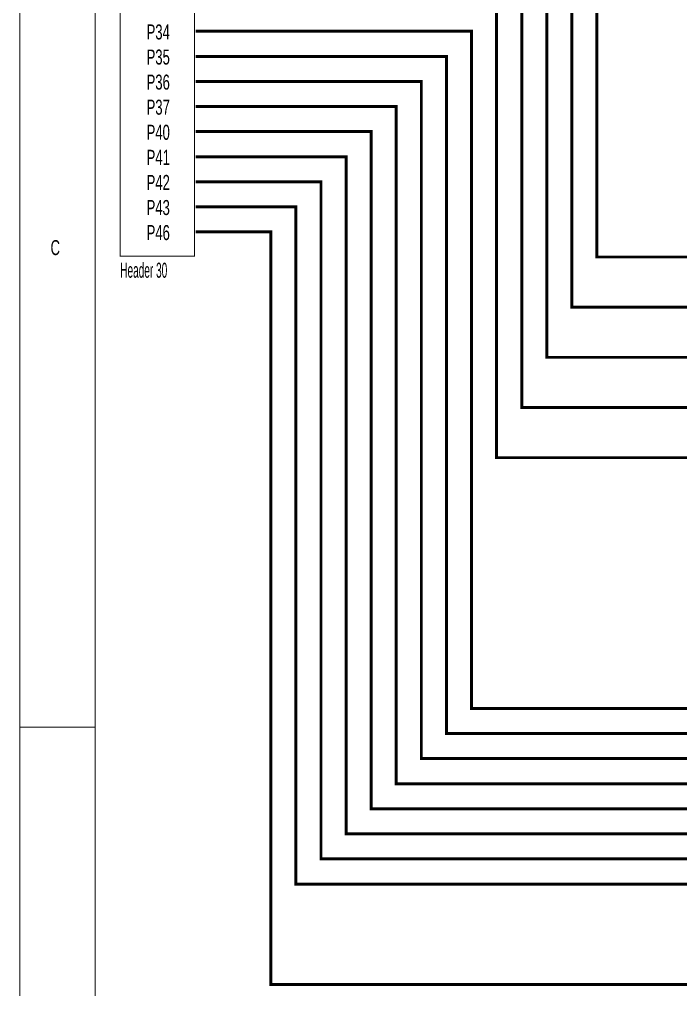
# Model space of a CAD drawing. Extents: x 0 to 22.3, y 0 to 15.7.
# Drawn here: x -0.002 to 2.633, y 2.879 to 6.747 of the extents above; entities that cross this region are included whole.
import ezdxf

# ---------------------------------------------------------------- set-up
doc = ezdxf.new("R2010")
doc.units = 0
doc.header["$MEASUREMENT"] = 0
doc.layers.get('0').update_dxf_attribs({"linetype": 'CONTINUOUS'})

msp = doc.modelspace()

# ---------------------------------------------------------------- linework, layer by layer
for points, const_width in [([(0, 15.700002), (22.296096, 15.700002), (22.296096, 0.003907), (0, 0.003907), (0, 15.700002)], 0.0039), ([(0.299778, 15.400151), (21.996318, 15.400151), (21.996318, 0.303757), (0.299778, 0.303757), (0.299778, 15.400151)], 0.0039), ([(0.399704, 8.899913), (0.696448, 8.899913), (0.696448, 5.803625), (0.399704, 5.803625), (0.399704, 8.899913)], 0.0039), ([(5.4, 5.8), (2.3, 5.8), (2.3, 7.2), (0.9, 7.2)], 0.0118), ([(5.4, 5.6), (2.2, 5.6), (2.2, 7.1), (0.9, 7.1)], 0.0118), ([(5.5, 5.4), (2.1, 5.4), (2.1, 7), (0.9, 7)], 0.0118), ([(5.4, 5.2), (2, 5.2), (2, 6.9), (0.9, 6.9)], 0.0118), ([(5.4, 5), (1.9, 5), (1.9, 6.8), (0.9, 6.8)], 0.0118), ([(0.7, 6.7), (0.9, 6.7)], 0.0118), ([(5.9, 4), (1.8, 4), (1.8, 6.7), (0.9, 6.7)], 0.0118), ([(0.7, 6.6), (0.9, 6.6)], 0.0118), ([(5.9, 3.9), (1.7, 3.9), (1.7, 6.6), (0.9, 6.6)], 0.0118), ([(0.7, 6.5), (0.9, 6.5)], 0.0118), ([(5.9, 3.8), (1.6, 3.8), (1.6, 6.5), (0.9, 6.5)], 0.0118), ([(0.7, 6.4), (0.9, 6.4)], 0.0118), ([(5.9, 3.7), (1.5, 3.7), (1.5, 6.4), (0.9, 6.4)], 0.0118), ([(0.7, 6.3), (0.9, 6.3)], 0.0118), ([(5.9, 3.6), (1.4, 3.6), (1.4, 6.3), (0.9, 6.3)], 0.0118), ([(0.7, 6.2), (0.9, 6.2)], 0.0118), ([(5.9, 3.5), (1.3, 3.5), (1.3, 6.2), (0.9, 6.2)], 0.0118), ([(0.7, 6.1), (0.9, 6.1)], 0.0118), ([(5.9, 3.4), (1.2, 3.4), (1.2, 6.1), (0.9, 6.1)], 0.0118), ([(0.7, 6), (0.9, 6)], 0.0118), ([(5.9, 3.3), (1.1, 3.3), (1.1, 6), (0.9, 6)], 0.0118), ([(0.7, 5.9), (0.9, 5.9)], 0.0118), ([(6.1, 2.9), (1, 2.9), (1, 5.9), (0.9, 5.9)], 0.0118), ([(0.3, 3.925), (0, 3.925)], 0.0039)]:
    msp.add_lwpolyline(points, dxfattribs=dict(const_width=const_width))

# ---------------------------------------------------------------- texts
for s, width, p in [('P34', 0.65, (0.504875, 6.667343)), ('P35', 0.65, (0.504875, 6.567343)), ('P36', 0.65, (0.504875, 6.467343)), ('P37', 0.65, (0.504875, 6.367343)), ('P40', 0.65, (0.504875, 6.267343)), ('P41', 0.65, (0.504875, 6.167343)), ('P42', 0.65, (0.504875, 6.067343)), ('P43', 0.65, (0.504875, 5.967343)), ('P46', 0.65, (0.504875, 5.867343)), ('C', 0.65, (0.122194, 5.8075)), ('Header 30', 0.5, (0.4, 5.717343))]:
    msp.add_text(s, height=0.06, dxfattribs=dict(width=width)).set_placement(p)

doc.saveas('drawing.dxf')
